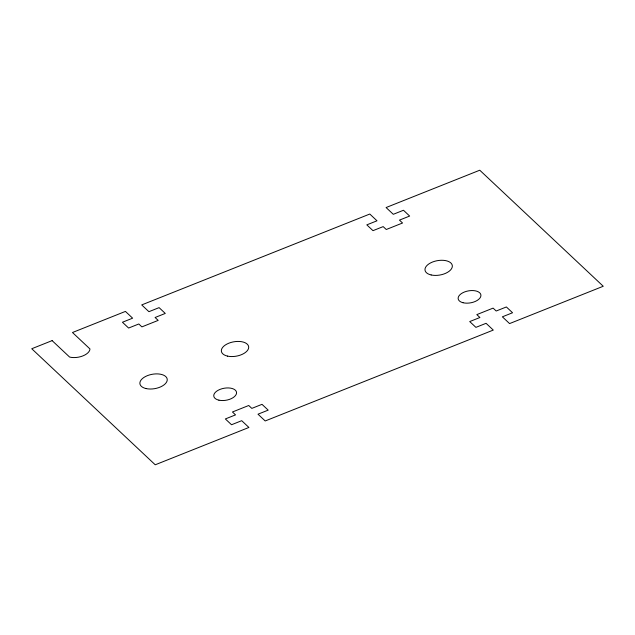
<?xml version="1.0" encoding="UTF-8"?>
<svg xmlns="http://www.w3.org/2000/svg" width="635" height="635" viewBox="0 0 635 635"><rect width="100%" height="100%" fill="white"/><g stroke="black" fill="none" stroke-linecap="round" stroke-linejoin="round"><path stroke-width="0.95" d="M52.118 340.622L31.75 348.742L155.234 464.788L248.912 427.458L241.705 420.688L231.529 424.744L225.354 418.941L235.537 414.885L232.45 411.988L248.737 405.495L251.825 408.392L262.009 404.336L268.184 410.139L258 414.195L265.2 420.965L493.284 330.081L486.077 323.31L475.901 327.366L469.725 321.564L479.909 317.508L476.822 314.611L493.109 308.118L496.197 311.015L506.381 306.959L512.556 312.761L502.372 316.817L509.572 323.588L603.25 286.258L479.766 170.212L386.088 207.542L393.295 214.312L403.471 210.256L409.646 216.059L399.463 220.115L402.55 223.012L386.263 229.505L383.175 226.608L372.991 230.664L366.816 224.861L376.999 220.805L369.8 214.035L141.716 304.919L148.923 311.69L159.099 307.634L165.275 313.436L155.091 317.492L158.178 320.389L141.891 326.882L138.803 323.985L128.619 328.041L122.444 322.239L132.628 318.183L125.428 311.412L72.477 332.51L89.972 348.948A13.073 6.89 -10 0 1 82.875 355.91A13.073 6.89 -10 0 1 69.612 357.068L52.118 340.622M462.994 302.72A11.533 6.08 -10 0 0 480.893 295.95A11.533 6.08 -10 0 0 464.701 291.902A11.533 6.08 -10 0 0 462.994 302.72M218.908 400.169A11.533 6.08 -10 0 0 236.545 393.136A11.533 6.08 -10 0 0 220.012 389.398A11.533 6.08 -10 0 0 218.908 400.169M146.066 388.572A13.843 7.295 -10 0 0 167.227 380.135A13.843 7.295 -10 0 0 147.383 375.65A13.843 7.295 -10 0 0 146.066 388.572M227.52 356.108A13.843 7.295 -10 0 0 248.682 347.678A13.843 7.295 -10 0 0 228.838 343.194A13.843 7.295 -10 0 0 227.52 356.108M431.165 274.963A13.843 7.295 -10 0 0 452.326 266.525A13.843 7.295 -10 0 0 432.483 262.041A13.843 7.295 -10 0 0 431.165 274.963"/></g></svg>
